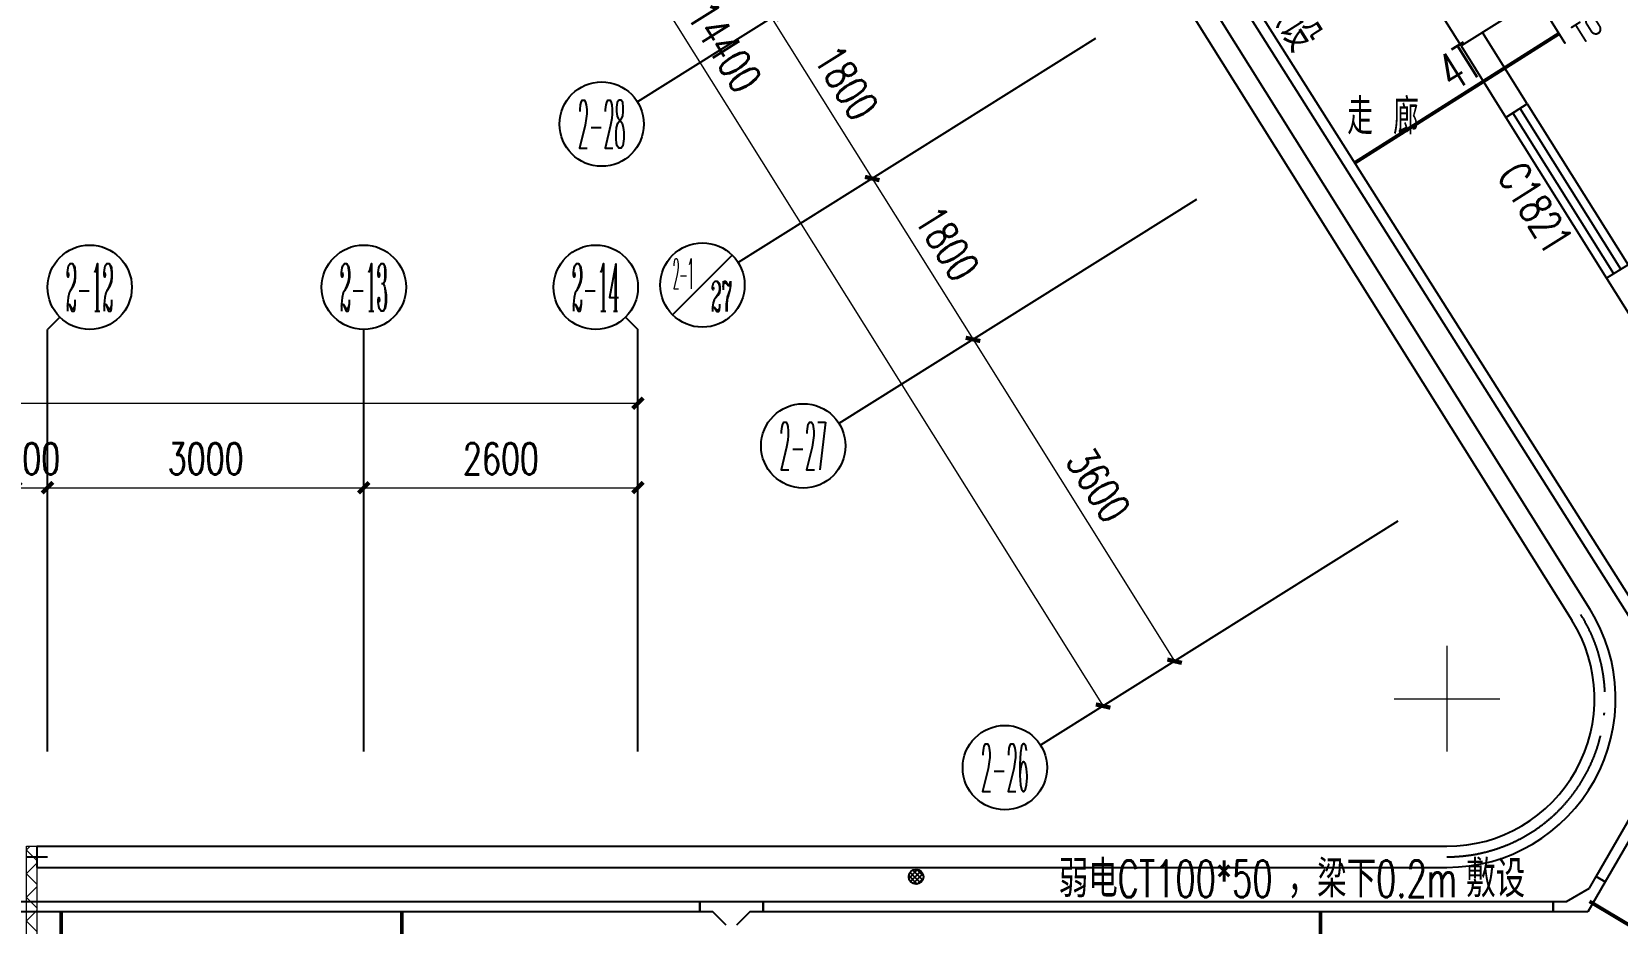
# Model space of a CAD drawing. Extents: x -9422388 to 15610651, y -1992469 to 953794.
# Drawn here: x -2559609 to -2544570, y -355864 to -347411 of the extents above; entities that cross this region are included whole.
import ezdxf
from ezdxf.enums import TextEntityAlignment as Align

# ---------------------------------------------------------------- set-up
doc = ezdxf.new("R2010")
doc.units = 0
doc.header["$LTSCALE"] = 1000
doc.linetypes.add('DOTE', pattern=[2.42, 2, -0.2, 0.02, -0.2])
for name, color, linetype in [('A-ELEV-LIN-0.4', 40, 'Continuous'), ('AXIS', 3, 'Continuous'), ('AXIS_TEXT', 7, 'Continuous'), ('CABLETRAY_PDS', 5, 'Continuous'), ('DOTE', 1, 'Continuous'), ('EQUIP-通讯', 3, 'Continuous'), ('PUB_TEXT', 7, 'Continuous'), ('TEL_TEXT', 7, 'Continuous'), ('WALL', 9, 'Continuous'), ('WALL-PARAPET', 6, 'Continuous'), ('WINDOW', 4, 'Continuous'), ('WINDOW_TEXT', 7, 'Continuous'), ('WIRE-通讯', 4, 'Continuous')]:
    doc.layers.add(name, color=color, linetype=linetype)
doc.layers.add('建筑底图', color=8, linetype='Continuous', lineweight=5)
doc.styles.add('_TCH_AXIS', font='COMPLEX', dxfattribs={"bigfont": 'GBCBIG'})
doc.styles.add('_TCH_DIM', font='SIMPLEX', dxfattribs={"bigfont": 'GBCBIG'})
doc.styles.add('_TCH_DIM_T3', font='SIMPLEX', dxfattribs={"width": 0.705882, "bigfont": 'GBCBIG'})
doc.styles.add('_TCH_WINDOW', font='SIMPLEX', dxfattribs={"height": 3.5, "bigfont": 'GBCBIG'})
doc.styles.add('_TEL_ATTDEF', font='GBENOR', dxfattribs={"width": 0.8, "height": 3, "bigfont": 'GBCBIG'})
doc.styles.add('_TEL_DIM', font='SIMPLEX', dxfattribs={"width": 0.8, "height": 3.5, "bigfont": 'HZTXT'})
doc.styles.add('COMPLEX', font='COMPLEX')
doc.dimstyles.new('_TCH_ARCH&&100', dxfattribs={"dimtxt": 297.5, "dimasz": 100, "dimexe": 250, "dimexo": 300, "dimgap": 126.25, "dimtad": 1, "dimdec": 0, "dimzin": 0, "dimdsep": 46, "dimtxsty": '_TCH_DIM_T3', "dimblk": 'ARCHTICK', "dimcen": 0.09, "dimclrt": 7, "dimazin": 2, "dimtfac": 1, "dimtdec": 0, "dimtix": 1, "dimtmove": 2, "dimatfit": 3, "dimfxl": 0, "dimtolj": 1, "dimtzin": 0, "dimarcsym": 0})

# ---------------------------------------------------------------- blocks, each defined once
blk = doc.blocks.new('$TCHSYS$WIN2D')
at = {"color": 0}
for p, q in [((-0.5, 0.5), (0.5, 0.5)), ((-0.5, 0.5), (-0.5, -0.5)), ((0.5, 0.5), (0.5, -0.5)), ((0.5, 0.1667), (-0.5, 0.1667)), ((0.5, -0.1667), (-0.5, -0.1667)), ((-0.5, -0.5), (0.5, -0.5))]:
    blk.add_line(p, q, dxfattribs=at)
blk = doc.blocks.new('_ArchTick')
at = {"color": 0, "linetype": 'ByBlock', "const_width": 0.4}
blk.add_lwpolyline([(-0.5, -0.5), (0.5, 0.5)], dxfattribs=at)
blk = doc.blocks.new('*D693')
at = {"layer": 'AXIS', "color": 0, "lineweight": -2, "transparency": 16777216}
for p, q in [((1987630, -392875), (1987630, -389625)), ((2015130, -392875), (2015130, -389625)), ((1987630, -389875), (2015130, -389875))]:
    blk.add_line(p, q, dxfattribs=at)
at = {"layer": 'Defpoints', "color": 0, "transparency": 16777216}
for p in [(2015130, -389875), (1987630, -393175), (2015130, -393175)]:
    blk.add_point(p, dxfattribs=at)
at = {"layer": 'AXIS', "color": 0, "lineweight": -2, "transparency": 16777216, "xscale": 100, "yscale": 100, "zscale": 100, "rotation": 180}
blk.add_blockref('_ArchTick', (1987630, -389875), dxfattribs=at)
at = {"layer": 'AXIS', "color": 0, "lineweight": -2, "transparency": 16777216, "xscale": 100, "yscale": 100, "zscale": 100}
blk.add_blockref('_ArchTick', (2015130, -389875), dxfattribs=at)
at = {"layer": 'AXIS', "color": 7, "transparency": 16777216, "insert": (2001380, -389600), "char_height": 297.5, "attachment_point": 5, "style": '_TCH_DIM_T3'}
blk.add_mtext('\\A1;27500', dxfattribs=at)
blk = doc.blocks.new('*D716')
at = {"layer": 'AXIS', "color": 0, "lineweight": -2, "transparency": 16777216}
for p, q in [((2014436, -378950), (2011683, -380676)), ((2011894, -380543), (2019542, -392745)), ((2022084, -391152), (2019330, -392878))]:
    blk.add_line(p, q, dxfattribs=at)
at = {"layer": 'Defpoints', "color": 0, "transparency": 16777216}
for p in [(2014691, -378791), (2022338, -390992), (2019542, -392745)]:
    blk.add_point(p, dxfattribs=at)
at = {"layer": 'AXIS', "color": 0, "lineweight": -2, "transparency": 16777216, "xscale": 100, "yscale": 100, "zscale": 100}
for p, rotation in [((2011894, -380543), 122.0782976762229), ((2019542, -392745), 302.0782976762229)]:
    blk.add_blockref('_ArchTick', p, dxfattribs=dict(at, rotation=rotation))
at = {"layer": 'AXIS', "color": 7, "transparency": 16777216, "insert": (2015951, -386498), "char_height": 297.5, "attachment_point": 5, "rotation": 302.0783, "style": '_TCH_DIM_T3'}
blk.add_mtext('\\A1;14400', dxfattribs=at)
blk = doc.blocks.new('*D717')
at = {"layer": 'AXIS', "color": 0, "lineweight": -2, "transparency": 16777216}
for p, q in [((2020172, -388101), (2018096, -389402)), ((2018308, -389269), (2020220, -392320)), ((2022084, -391152), (2020008, -392453))]:
    blk.add_line(p, q, dxfattribs=at)
at = {"layer": 'Defpoints', "color": 0, "transparency": 16777216}
for p in [(2020426, -387942), (2022338, -390992), (2020220, -392320)]:
    blk.add_point(p, dxfattribs=at)
at = {"layer": 'AXIS', "color": 0, "lineweight": -2, "transparency": 16777216, "xscale": 100, "yscale": 100, "zscale": 100}
for p, rotation in [((2018308, -389269), 122.0782976762238), ((2020220, -392320), 302.0782976762238)]:
    blk.add_blockref('_ArchTick', p, dxfattribs=dict(at, rotation=rotation))
at = {"layer": 'AXIS', "color": 7, "transparency": 16777216, "insert": (2019497, -390649), "char_height": 297.5, "attachment_point": 5, "rotation": 302.0783, "style": '_TCH_DIM_T3'}
blk.add_mtext('\\A1;3600', dxfattribs=at)
blk = doc.blocks.new('*D718')
at = {"layer": 'AXIS', "color": 0, "lineweight": -2, "transparency": 16777216}
for p, q in [((2019216, -386576), (2017140, -387877)), ((2017352, -387744), (2018308, -389269)), ((2020172, -388101), (2018096, -389402))]:
    blk.add_line(p, q, dxfattribs=at)
at = {"layer": 'Defpoints', "color": 0, "transparency": 16777216}
for p in [(2019470, -386417), (2020426, -387942), (2018308, -389269)]:
    blk.add_point(p, dxfattribs=at)
at = {"layer": 'AXIS', "color": 0, "lineweight": -2, "transparency": 16777216, "xscale": 100, "yscale": 100, "zscale": 100}
for p, rotation in [((2017352, -387744), 122.0782976762242), ((2018308, -389269), 302.0782976762242)]:
    blk.add_blockref('_ArchTick', p, dxfattribs=dict(at, rotation=rotation))
at = {"layer": 'AXIS', "color": 7, "transparency": 16777216, "insert": (2018063, -388361), "char_height": 297.5, "attachment_point": 5, "rotation": 302.0783, "style": '_TCH_DIM_T3'}
blk.add_mtext('\\A1;1800', dxfattribs=at)
blk = doc.blocks.new('*D719')
at = {"layer": 'AXIS', "color": 0, "lineweight": -2, "transparency": 16777216}
for p, q in [((2018260, -385051), (2016184, -386352)), ((2016396, -386219), (2017352, -387744)), ((2019216, -386576), (2017140, -387877))]:
    blk.add_line(p, q, dxfattribs=at)
at = {"layer": 'Defpoints', "color": 0, "transparency": 16777216}
for p in [(2018514, -384891), (2019470, -386417), (2017352, -387744)]:
    blk.add_point(p, dxfattribs=at)
at = {"layer": 'AXIS', "color": 0, "lineweight": -2, "transparency": 16777216, "xscale": 100, "yscale": 100, "zscale": 100}
for p, rotation in [((2016396, -386219), 122.0782976762242), ((2017352, -387744), 302.0782976762242)]:
    blk.add_blockref('_ArchTick', p, dxfattribs=dict(at, rotation=rotation))
at = {"layer": 'AXIS', "color": 7, "transparency": 16777216, "insert": (2017107, -386836), "char_height": 297.5, "attachment_point": 5, "rotation": 302.0783, "style": '_TCH_DIM_T3'}
blk.add_mtext('\\A1;1800', dxfattribs=at)
blk = doc.blocks.new('*D748')
at = {"layer": 'AXIS', "color": 0, "lineweight": -2, "transparency": 16777216}
for p, q in [((2009230, -392875), (2009230, -390425)), ((2009530, -392875), (2009530, -390425)), ((2009230, -390675), (2009130, -390675)), ((2009230, -390675), (2009530, -390675)), ((2009530, -390675), (2009630, -390675))]:
    blk.add_line(p, q, dxfattribs=at)
at = {"layer": 'Defpoints', "color": 0, "transparency": 16777216}
for p in [(2009530, -390675), (2009230, -393175), (2009530, -393175)]:
    blk.add_point(p, dxfattribs=at)
at = {"layer": 'AXIS', "color": 0, "lineweight": -2, "transparency": 16777216, "xscale": 100, "yscale": 100, "zscale": 100}
blk.add_blockref('_ArchTick', (2009230, -390675), dxfattribs=at)
at = {"layer": 'AXIS', "color": 0, "lineweight": -2, "transparency": 16777216, "xscale": 100, "yscale": 100, "zscale": 100, "rotation": 180}
blk.add_blockref('_ArchTick', (2009530, -390675), dxfattribs=at)
at = {"layer": 'AXIS', "color": 7, "transparency": 16777216, "insert": (2009380, -390400), "char_height": 297.5, "attachment_point": 5, "style": '_TCH_DIM_T3'}
blk.add_mtext('\\A1;300', dxfattribs=at)
blk = doc.blocks.new('*D749')
at = {"layer": 'AXIS', "color": 0, "lineweight": -2, "transparency": 16777216}
for p, q in [((2009530, -392875), (2009530, -390425)), ((2012530, -392875), (2012530, -390425)), ((2009530, -390675), (2012530, -390675))]:
    blk.add_line(p, q, dxfattribs=at)
at = {"layer": 'Defpoints', "color": 0, "transparency": 16777216}
for p in [(2012530, -390675), (2009530, -393175), (2012530, -393175)]:
    blk.add_point(p, dxfattribs=at)
at = {"layer": 'AXIS', "color": 0, "lineweight": -2, "transparency": 16777216, "xscale": 100, "yscale": 100, "zscale": 100, "rotation": 180}
blk.add_blockref('_ArchTick', (2009530, -390675), dxfattribs=at)
at = {"layer": 'AXIS', "color": 0, "lineweight": -2, "transparency": 16777216, "xscale": 100, "yscale": 100, "zscale": 100}
blk.add_blockref('_ArchTick', (2012530, -390675), dxfattribs=at)
at = {"layer": 'AXIS', "color": 7, "transparency": 16777216, "insert": (2011030, -390400), "char_height": 297.5, "attachment_point": 5, "style": '_TCH_DIM_T3'}
blk.add_mtext('\\A1;3000', dxfattribs=at)
blk = doc.blocks.new('*D750')
at = {"layer": 'AXIS', "color": 0, "lineweight": -2, "transparency": 16777216}
for p, q in [((2012530, -392875), (2012530, -390425)), ((2015130, -392875), (2015130, -390425)), ((2012530, -390675), (2015130, -390675))]:
    blk.add_line(p, q, dxfattribs=at)
at = {"layer": 'Defpoints', "color": 0, "transparency": 16777216}
for p in [(2015130, -390675), (2012530, -393175), (2015130, -393175)]:
    blk.add_point(p, dxfattribs=at)
at = {"layer": 'AXIS', "color": 0, "lineweight": -2, "transparency": 16777216, "xscale": 100, "yscale": 100, "zscale": 100, "rotation": 180}
blk.add_blockref('_ArchTick', (2012530, -390675), dxfattribs=at)
at = {"layer": 'AXIS', "color": 0, "lineweight": -2, "transparency": 16777216, "xscale": 100, "yscale": 100, "zscale": 100}
blk.add_blockref('_ArchTick', (2015130, -390675), dxfattribs=at)
at = {"layer": 'AXIS', "color": 7, "transparency": 16777216, "insert": (2013830, -390400), "char_height": 297.5, "attachment_point": 5, "style": '_TCH_DIM_T3'}
blk.add_mtext('\\A1;2600', dxfattribs=at)
blk = doc.blocks.new('_AXISO')
at = {"color": 0}
blk.add_circle((0, 0), 0.5, dxfattribs=at)
at = {"layer": 'AXIS_TEXT', "color": 0, "style": 'COMPLEX', "width": 1.041667}
blk.add_attdef('A', text='', height=0.56, dxfattribs=at).set_placement((-0.25, -0.28), (0.25, -0.28), align=Align.FIT)
blk = doc.blocks.new('$equip$00001847')
for p, q in [((-0.5, 0.499), (-0.5, 0.999)), ((0.5, 0.999), (0.5, 0.499)), ((0.5, 0.499), (-0.5, 0.499)), ((0, 0.5), (0, 0))]:
    blk.add_line(p, q)
for p in [(-0.5, 0.999), (0.5, 0.999), (-0.5, 0.499), (0.5, 0.499), (0, 0)]:
    blk.add_point(p)
at = {"color": 7, "style": '_TEL_DIM'}
blk.add_attdef('$TEXT$', text='', height=0.4, dxfattribs=at).set_placement((0, 0.999), align=Align.MIDDLE_CENTER)
at = {"color": 7, "style": '_TEL_DIM', "flags": 1}
blk.add_attdef('A', text='', height=0.00002, dxfattribs=at).set_placement((0, 0), align=Align.MIDDLE_CENTER)
blk = doc.blocks.new('5555')
h = blk.add_hatch()
h.set_pattern_fill('ANSI37', color=8, scale=100)
h.set_pattern_definition([(45, (1387836.5, 0), (-112.2532, 112.2532), []), (135, (1387836.5, 0), (-112.2532, -112.2532), [])])
h.paths.add_polyline_path([(2009330.2, -394074.7), (2009430.2, -394074.7), (2009430.2, -404474.7), (2009330.2, -404474.7)])
at = {"layer": 'A-ELEV-LIN-0.4'}
h = blk.add_hatch(dxfattribs=at)
h.set_pattern_fill('ANSI37', color=8, scale=20)
h.set_pattern_definition([(45, (963460.5, -10359.275), (-22.4506403, 22.4506403), []), (135, (963460.5, -10359.275), (-22.4506403, -22.4506403), [])])
edge = h.paths.add_edge_path()
edge.add_arc((2017768, -394363.9), 70, 0, 360)
at = {"color": 8}
for points in [[(2022803.9, -393175.4), (2022803.9, -392175.4)], [(2022303.9, -392675.4), (2023303.9, -392675.4)]]:
    blk.add_lwpolyline(points, dxfattribs=at)
blk.add_lwpolyline([(2009330.2, -394074.7), (2009430.2, -394074.7), (2009430.2, -404474.7), (2009330.2, -404474.7)], close=True, dxfattribs=at)
at = {"layer": 'A-ELEV-LIN-0.4', "color": 8}
blk.add_circle((2017768, -394363.9), 70, dxfattribs=at)
at = {"layer": 'AXIS', "color": 8}
for p, q in [((2018514.3, -384891.4), (2015125, -387015.7)), ((2019470.3, -386416.6), (2016081, -388540.9)), ((2020426.2, -387941.8), (2017036.9, -390066.1)), ((2015459.2, -389036.2), (2016024.9, -388470.5)), ((2009647.4, -389057.6), (2009530.2, -389174.7)), ((2009530.2, -393174.7), (2009530.2, -389174.7)), ((2012530.2, -393174.7), (2012530.2, -389174.7)), ((2015013, -389057.6), (2015130.2, -389174.7)), ((2015130.2, -393174.7), (2015130.2, -389174.7)), ((2022338.1, -390992.1), (2018948.8, -393116.4))]:
    blk.add_line(p, q, dxfattribs=at)
blk.add_circle((2015742, -388753.3), 400, dxfattribs=at)
at = {"layer": 'DOTE', "color": 8, "linetype": 'DOTE'}
blk.add_arc((2022802.6, -392674.7), 1500, 270, 32.0783, dxfattribs=at)
at = {"layer": 'WALL', "color": 8}
for p, q in [((2022936.6, -386486.4), (2021874.4, -384791.7)), ((2024800.7, -385318), (2022936.6, -386486.4)), ((2022936.6, -386486.4), (2023361.4, -387164.2)), ((2023564.8, -387036.8), (2023139.9, -386358.9)), ((2023361.4, -387164.2), (2023564.8, -387036.8)), ((2024520.7, -388562), (2024317.4, -388689.4)), ((2024317.4, -388689.4), (2024742.2, -389367.3))]:
    blk.add_line(p, q, dxfattribs=at)
at = {"layer": 'WALL-PARAPET', "color": 8}
for p, q in [((2015400.1, -378228), (2023988.8, -391931.2)), ((2015675.7, -378291.2), (2024158.3, -391825)), ((2009430.2, -394074.7), (2022802.6, -394074.7)), ((2009430.2, -394074.7), (2009430.2, -394274.7)), ((2009330.2, -394174.7), (2009530.2, -394174.7)), ((2009330.2, -394174.7), (2009530.2, -394174.7)), ((2009430.2, -394274.7), (2022802.6, -394274.7)), ((2009530.2, -394174.7), (2009530.2, -394174.7))]:
    blk.add_line(p, q, dxfattribs=at)
for radius in [1600, 1400]:
    blk.add_arc((2022802.6, -392674.7), radius, 270.00004, 32.0783, dxfattribs=at)
at = {"layer": 'AXIS', "color": 8}
ref = blk.add_blockref('_AXISO', (2014786.1, -387228.1), dxfattribs=dict(at, xscale=800, yscale=800, zscale=800))
ref.add_attrib('A', '2-28', dxfattribs={"layer": 'AXIS_TEXT', "color": 8, "height": 452.55, "style": '_TCH_AXIS', "width": 0.2625}).set_placement((2014559.8, -387454.4), (2015012.4, -387454.4), align=Align.FIT)
ref = blk.add_blockref('_AXISO', (2009930.2, -388774.7), dxfattribs=dict(at, xscale=800, yscale=800, zscale=800))
ref.add_attrib('A', '2-12', dxfattribs={"layer": 'AXIS_TEXT', "color": 8, "height": 452.55, "style": '_TCH_AXIS', "width": 0.28}).set_placement((2009703.9, -389001), (2010156.5, -389001), align=Align.FIT)
ref = blk.add_blockref('_AXISO', (2012530.2, -388774.7), dxfattribs=dict(at, xscale=800, yscale=800, zscale=800))
ref.add_attrib('A', '2-13', dxfattribs={"layer": 'AXIS_TEXT', "color": 8, "height": 452.55, "style": '_TCH_AXIS', "width": 0.28}).set_placement((2012303.9, -389001), (2012756.5, -389001), align=Align.FIT)
ref = blk.add_blockref('_AXISO', (2014730.2, -388774.7), dxfattribs=dict(at, xscale=800, yscale=800, zscale=800))
ref.add_attrib('A', '2-14', dxfattribs={"layer": 'AXIS_TEXT', "color": 8, "height": 452.55, "style": '_TCH_AXIS', "width": 0.272727}).set_placement((2014503.9, -389001), (2014956.5, -389001), align=Align.FIT)
ref = blk.add_blockref('_AXISO', (2016698, -390278.5), dxfattribs=dict(at, xscale=800, yscale=800, zscale=800))
ref.add_attrib('A', '2-27', dxfattribs={"layer": 'AXIS_TEXT', "color": 8, "height": 452.55, "style": '_TCH_AXIS', "width": 0.2625}).set_placement((2016471.7, -390504.8), (2016924.3, -390504.8), align=Align.FIT)
ref = blk.add_blockref('_AXISO', (2018609.9, -393328.9), dxfattribs=dict(at, xscale=800, yscale=800, zscale=800))
ref.add_attrib('A', '2-26', dxfattribs={"layer": 'AXIS_TEXT', "color": 8, "height": 452.55, "style": '_TCH_AXIS', "width": 0.2625}).set_placement((2018383.6, -393555.1), (2018836.1, -393555.1), align=Align.FIT)
at = {"layer": 'WINDOW', "color": 8}
ref = blk.add_blockref('$TCHSYS$WIN2D', (2023941.1, -387863.1), dxfattribs=dict(at, xscale=-1800, yscale=-240, zscale=-1800, rotation=122.078297676223))
ref.add_attrib('A', 'C1821', (2023273.9, -387716.7), dxfattribs={"layer": 'WINDOW_TEXT', "color": 8, "height": 297.5, "rotation": 302.0783, "style": '_TCH_WINDOW', "width": 0.705882})
at = {"layer": 'AXIS_TEXT', "color": 7, "style": '_TCH_AXIS'}
for s, width, p, p2 in [('2-1', 0.266804, (2015462, -388789.1), (2015662, -388789.1)), ('27', 0.431594, (2015822, -389003.8), (2016022, -389003.8))]:
    blk.add_text(s, height=286.22, dxfattribs=dict(at, width=width)).set_placement(p, p2, align=Align.FIT)
at = {"layer": 'PUB_TEXT', "color": 8, "style": '_TCH_DIM'}
for s, p in [('走', (2021857.3, -387325.3)), ('廊', (2022293.1, -387325.3))]:
    blk.add_text(s, height=337.6, dxfattribs=at).set_placement(p)
at = {"layer": 'AXIS', "color": 8}
for p1, p2, distance, picture, middle in [((2014690.6, -378790.7), (2022338.2, -390992.4), -3300, '*D716', (2015951.3, -386498)), ((2018514.3, -384891.4), (2019470.3, -386416.6), -2500, '*D719', (2017107, -386835.6)), ((2019470.3, -386416.6), (2020426.2, -387941.8), -2500, '*D718', (2018062.9, -388360.8)), ((2020426.2, -387941.8), (2022338.2, -390992.4), -2500, '*D717', (2019496.9, -390648.7)), ((1987630.2, -393174.7), (2015130.2, -393174.7), 3300, '*D693', (2001380.2, -389599.7)), ((2009230.2, -393174.7), (2009530.2, -393174.7), 2500, '*D748', (2009380.2, -390399.7)), ((2009530.2, -393174.7), (2012530.2, -393174.7), 2500, '*D749', (2011030.2, -390399.7)), ((2012530.2, -393174.7), (2015130.2, -393174.7), 2500, '*D750', (2013830.2, -390399.7))]:
    dim = blk.add_aligned_dim(p1=p1, p2=p2, distance=distance, dimstyle='_TCH_ARCH&&100', dxfattribs=at)
    dim.commit()
    dim.dimension.update_dxf_attribs({"geometry": picture, "text_midpoint": middle})

msp = doc.modelspace()

# ---------------------------------------------------------------- linework, layer by layer
at = {"layer": 'CABLETRAY_PDS'}
for p, q in [((-2552916.0711, -339398.71854), (-2543937.60534, -353591.92145)), ((-2544022.11567, -353645.38176), (-2553000.58143, -339452.17885)), ((-2544771.67447, -355421.41537), (-2544012.79645, -354107.00007)), ((-2543926.19391, -354157.00007), (-2544685.07193, -355471.41537)), ((-2544685.07193, -355471.41537), (-2544849.50569, -355756.223)), ((-2544834.17447, -355529.66855), (-2544771.67447, -355421.41537)), ((-2544685.07193, -355471.41537), (-2544771.67447, -355421.41537)), ((-2544771.67447, -355421.41537), (-2544685.07193, -355471.41537)), ((-2574189.80067, -355656.223), (-2553272.60132, -355656.223)), ((-2553272.60132, -355656.223), (-2553272.60132, -355756.223)), ((-2553272.60132, -355656.223), (-2552672.60132, -355656.223)), ((-2553272.60132, -355756.223), (-2553272.60132, -355656.223)), ((-2552672.60132, -355756.223), (-2552672.60132, -355656.223)), ((-2552672.60132, -355656.223), (-2545178.3732, -355656.223)), ((-2552672.60132, -355656.223), (-2552672.60132, -355756.223)), ((-2545178.3732, -355756.223), (-2545178.3732, -355656.223)), ((-2545178.3732, -355656.223), (-2545053.3732, -355656.223)), ((-2545178.3732, -355656.223), (-2545178.3732, -355756.223)), ((-2545053.3732, -355656.223), (-2544834.17447, -355529.66855)), ((-2553272.60132, -355756.223), (-2574189.80067, -355756.223)), ((-2553147.60132, -355756.223), (-2553272.60132, -355756.223)), ((-2553022.60132, -355881.223), (-2553147.60132, -355756.223)), ((-2552797.60132, -355756.223), (-2552922.60132, -355881.223)), ((-2552672.60132, -355756.223), (-2552797.60132, -355756.223)), ((-2545178.3732, -355756.223), (-2552672.60132, -355756.223)), ((-2544849.50569, -355756.223), (-2545178.3732, -355756.223))]:
    msp.add_line(p, q, dxfattribs=at)
at = {"layer": 'WIRE-通讯', "linetype": 'Continuous', "const_width": 35}
for points in [[(-2547060.64985, -348654.99731), (-2545122.46801, -347428.92457)], [(-2544834.17447, -355656.223), (-2541133.24066, -357865.0173)], [(-2559329.65186, -356646.18996), (-2559329.65186, -355756.223)], [(-2556100.41876, -363932.61538), (-2556098.77411, -355756.223)], [(-2547384.23966, -357984.165), (-2547384.23966, -355756.223)]]:
    msp.add_lwpolyline(points, dxfattribs=at)

# ---------------------------------------------------------------- block references
at = {"layer": 'EQUIP-通讯'}
ref = msp.add_blockref('$equip$00001847', (-2545120.32337, -346961.60537), dxfattribs=dict(at, xscale=500.0000000000002, yscale=500.0000000000002, zscale=500.0000000000002, rotation=212.0782976761311))
ref.add_attrib('$TEXT$', 'TO', dxfattribs={"layer": '0', "color": 7, "height": 200, "rotation": 32.078297676, "style": '_TEL_ATTDEF'}).set_placement((-2544855.04981, -347384.8437), align=Align.MIDDLE_CENTER)
at = {"layer": '建筑底图', "color": 8}
msp.add_blockref('5555', (-4568988.93389, 38940.58199), dxfattribs=at)

# ---------------------------------------------------------------- texts
at = {"layer": 'TEL_TEXT', "style": '_TEL_DIM'}
for s, rotation, width, p in [('敷设', 302.317000138, 0.8, (-2547947.17976, -347158.27544)), ('4T', 32.078297676, 0.64, (-2546126.32452, -347984.85722))]:
    msp.add_text(s, height=350, rotation=rotation, dxfattribs=dict(at, width=width)).set_placement(p)
for s, width, p in [('弱电', 0.8, (-2549868.29464, -355617.28568)), ('CT100*50', 0.64, (-2549308.29464, -355617.28568)), ('，梁下', 0.8, (-2547697.62798, -355617.28568)), ('0.2m', 0.64, (-2546857.62798, -355617.28568)), ('敷设', 0.8, (-2546004.29464, -355617.28568))]:
    msp.add_text(s, height=350, dxfattribs=dict(at, width=width)).set_placement(p)

doc.saveas('drawing.dxf')
